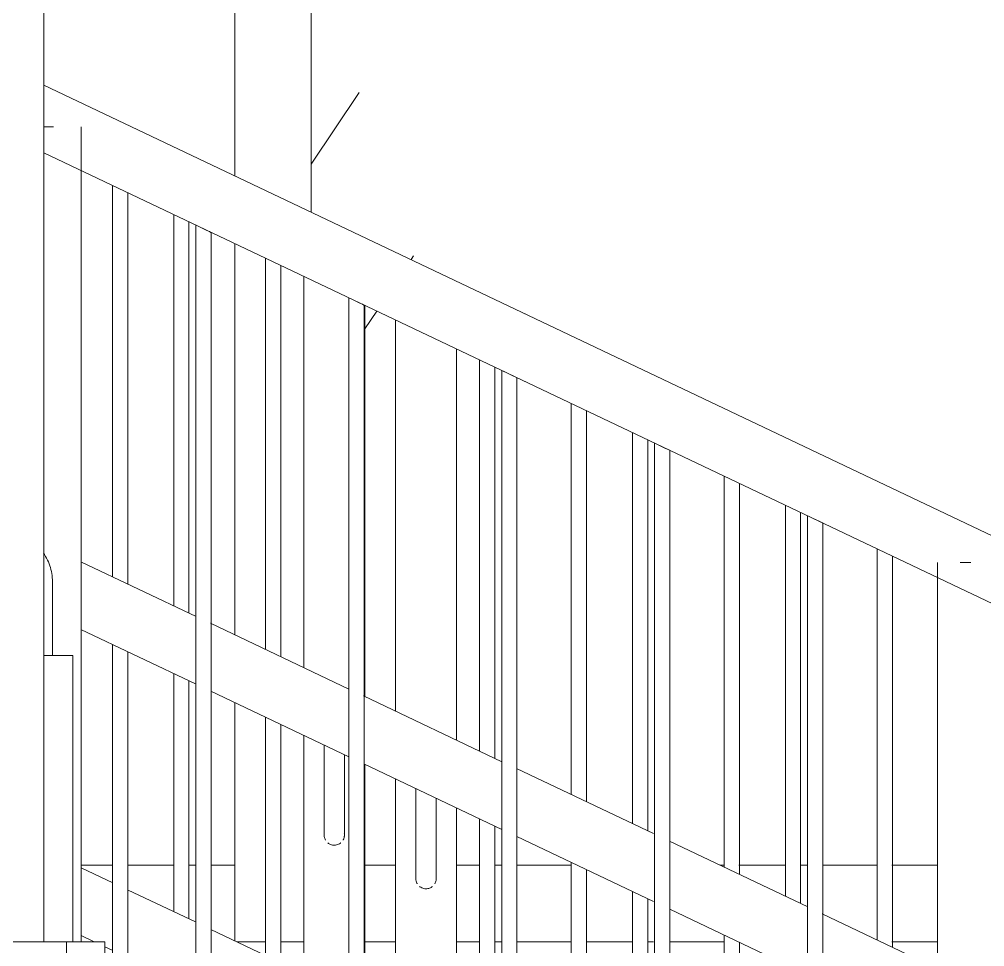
# Model space of a CAD drawing. Header units: millimetres. Extents: x -515342 to 330399, y -224905 to 507333.
# Drawn here: x 236379 to 237010, y 88278 to 88884 of the extents above; entities that cross this region are included whole.
import ezdxf

# ---------------------------------------------------------------- set-up
doc = ezdxf.new("R2010")
doc.units = ezdxf.units.MM
doc.layers.get('0').update_dxf_attribs({"lineweight": 0})
for name, color, linetype, lineweight in [('Витраж', 7, 'Continuous', 0), ('Ограждение', 7, 'Continuous', 0), ('Панели витража', 7, 'Continuous', 0), ('Перекрытие', 7, 'Continuous', 0)]:
    doc.layers.add(name, color=color, linetype=linetype, lineweight=lineweight)

# ---------------------------------------------------------------- blocks, each defined once
blk = doc.blocks.new('Ограждение - АР_Ограждение_Балясина_D40_900-V10-О_АР_П_Разрез 3-3')
at = {"layer": 'Ограждение'}
for p, q in [((7134.5, 228), (7134.5, 497.86)), ((7154.5, 497.86), (7149.32, 497.86)), ((7156.33, 497.86), (7154.5, 497.86))]:
    blk.add_line(p, q, dxfattribs=at)
blk = doc.blocks.new('Ограждение - АР_Ограждение_Балясина_10-V11-О_АР_П_Разрез 3-3')
at = {"layer": 'Ограждение'}
for p, q in [((7049.5, 228), (7049.5, 528.45)), ((7059.5, 523.71), (7059.5, 228))]:
    blk.add_line(p, q, dxfattribs=at)
at = {"layer": 'Ограждение', "flags": 128}
for points in [[(7049.63, 528.39), (7050.59, 527.94), (7052.33, 527.11), (7054.5, 526.08)], [(7054.5, 526.08), (7056.67, 525.05), (7058.41, 524.22), (7059.37, 523.76), (7059.5, 523.71)]]:
    blk.add_lwpolyline(points, dxfattribs=at)
blk = doc.blocks.new('Ограждение - АР_Ограждение_Балясина_10-V12-О_АР_П_Разрез 3-3')
at = {"layer": 'Ограждение'}
for p, q in [((6949.5, 228), (6949.5, 575.95)), ((6959.5, 571.21), (6959.5, 228))]:
    blk.add_line(p, q, dxfattribs=at)
at = {"layer": 'Ограждение', "flags": 128}
for points in [[(6949.63, 575.89), (6950.59, 575.44), (6952.33, 574.61), (6954.5, 573.58)], [(6954.5, 573.58), (6956.67, 572.55), (6958.41, 571.72), (6959.37, 571.26), (6959.5, 571.21)]]:
    blk.add_lwpolyline(points, dxfattribs=at)
blk = doc.blocks.new('Ограждение - АР_Ограждение_Балясина_10-V13-О_АР_П_Разрез 3-3')
at = {"layer": 'Ограждение'}
for p, q in [((6849.5, 228), (6849.5, 623.45)), ((6859.5, 618.71), (6859.5, 228))]:
    blk.add_line(p, q, dxfattribs=at)
at = {"layer": 'Ограждение', "flags": 128}
for points in [[(6849.63, 623.39), (6850.59, 622.94), (6852.33, 622.11), (6854.5, 621.08)], [(6854.5, 621.08), (6856.67, 620.05), (6858.41, 619.22), (6859.37, 618.76), (6859.5, 618.71)]]:
    blk.add_lwpolyline(points, dxfattribs=at)
blk = doc.blocks.new('Ограждение - АР_Ограждение_Балясина_10-V14-О_АР_П_Разрез 3-3')
at = {"layer": 'Ограждение'}
for p, q in [((6749.5, 228), (6749.5, 670.95)), ((6759.5, 666.21), (6759.5, 228)), ((6749.5, 151.32), (6749.5, 188)), ((6759.5, 188), (6759.5, 159.9)), ((6759.5, 143.21), (6759.5, 102.3)), ((6759.5, 85.61), (6759.5, 82.6))]:
    blk.add_line(p, q, dxfattribs=at)
at = {"layer": 'Ограждение', "flags": 128}
for points in [[(6749.63, 670.89), (6750.59, 670.44), (6752.33, 669.61), (6754.5, 668.58)], [(6754.5, 668.58), (6756.67, 667.55), (6758.41, 666.72), (6759.37, 666.26), (6759.5, 666.21)]]:
    blk.add_lwpolyline(points, dxfattribs=at)
blk = doc.blocks.new('Ограждение - АР_Ограждение_Балясина_10-V15-О_АР_П_Разрез 3-3')
at = {"layer": 'Ограждение'}
for p, q in [((6649.5, 228), (6649.5, 718.45)), ((6659.5, 713.71), (6659.5, 228))]:
    blk.add_line(p, q, dxfattribs=at)
at = {"layer": 'Ограждение', "flags": 128}
for points in [[(6649.63, 718.39), (6650.59, 717.94), (6652.33, 717.11), (6654.5, 716.08)], [(6654.5, 716.08), (6656.67, 715.05), (6658.41, 714.22), (6659.37, 713.76), (6659.5, 713.71)]]:
    blk.add_lwpolyline(points, dxfattribs=at)
blk = doc.blocks.new('Ограждение - АР_Ограждение_Балясина_D40_900-V16-О_АР_П_Разрез 3-3')
at = {"layer": 'Ограждение'}
for p, q in [((6554.5, 782.86), (6549.99, 782.86)), ((6556.33, 782.86), (6554.5, 782.86)), ((6574.5, 782.86), (6574.5, 250))]:
    blk.add_line(p, q, dxfattribs=at)
blk = doc.blocks.new('Ограждение - Ограждение-9706166-О_АР_П_Разрез 3-3')
for name in ['Ограждение - АР_Ограждение_Балясина_D40_900-V16-О_АР_П_Разрез 3-3', 'Ограждение - АР_Ограждение_Балясина_10-V15-О_АР_П_Разрез 3-3', 'Ограждение - АР_Ограждение_Балясина_10-V14-О_АР_П_Разрез 3-3', 'Ограждение - АР_Ограждение_Балясина_10-V13-О_АР_П_Разрез 3-3', 'Ограждение - АР_Ограждение_Балясина_10-V12-О_АР_П_Разрез 3-3', 'Ограждение - АР_Ограждение_Балясина_10-V11-О_АР_П_Разрез 3-3', 'Ограждение - АР_Ограждение_Балясина_D40_900-V10-О_АР_П_Разрез 3-3']:
    blk.add_blockref(name, (0, 0))
blk = doc.blocks.new('Тип верхнего поручня - Верхний поручень_Внутренний_-9706283-О_АР_П_Разрез 3-3')
at = {"layer": 'Ограждение'}
for p, q in [((7803.33, 214.67), (6550, 810)), ((6550, 765.72), (7682.04, 228))]:
    blk.add_line(p, q, dxfattribs=at)
blk = doc.blocks.new('Тип перил - Перила_Внутренний_-9706296-О_АР_П_Разрез 3-3')
at = {"layer": 'Ограждение'}
for p, q in [((6649.63, 462.68), (6574.34, 498.44)), ((6749.63, 415.18), (6659.15, 458.15)), ((6574.32, 454.17), (6649.63, 418.39)), ((6659.37, 413.76), (6749.63, 370.89)), ((6849.63, 367.68), (6759.15, 410.65)), ((6759.37, 366.26), (6849.63, 323.39)), ((6948.68, 320.63), (6859.15, 363.15)), ((6859.37, 318.76), (6948.68, 276.35)), ((7049.63, 272.68), (6959.15, 315.65)), ((6959.37, 271.26), (7049.63, 228.39)), ((7134.5, 232.36), (7059.15, 268.15))]:
    blk.add_line(p, q, dxfattribs=at)
blk = doc.blocks.new('Ограждение - АР_Ограждение_Балясина_10-V19-О_АР_П_Разрез 3-3')
at = {"layer": 'Ограждение'}
for p, q in [((7035, 535.34), (7035, 279.62)), ((7035.13, 535.28), (7035.13, 535.28)), ((7045, 274.87), (7045, 530.59))]:
    blk.add_line(p, q, dxfattribs=at)
blk = doc.blocks.new('Ограждение - АР_Ограждение_Балясина_10-V20-О_АР_П_Разрез 3-3')
at = {"layer": 'Ограждение'}
for p, q in [((6935, 582.84), (6935, 327.12)), ((6935.13, 582.78), (6935.13, 582.78)), ((6945, 322.37), (6945, 578.09)), ((6935, 282.84), (6935, 228)), ((6945, 228), (6945, 278.09))]:
    blk.add_line(p, q, dxfattribs=at)
blk = doc.blocks.new('Ограждение - АР_Ограждение_Балясина_10-V21-О_АР_П_Разрез 3-3')
at = {"layer": 'Ограждение'}
for p, q in [((6835, 630.34), (6835, 374.62)), ((6835.13, 630.28), (6835.13, 630.28)), ((6845, 369.87), (6845, 625.59)), ((6835, 330.34), (6835, 228)), ((6845, 228), (6845, 325.59))]:
    blk.add_line(p, q, dxfattribs=at)
blk = doc.blocks.new('Ограждение - АР_Ограждение_Балясина_D40 доп поручень 700_900-V22-О_АР_П_Разрез 3-3')
at = {"layer": 'Ограждение'}
for p, q in [((6720, 684.97), (6720, 429.25)), ((6760, 410.25), (6760, 665.97)), ((6720, 384.97), (6720, 229.25)), ((6733.33, 378.63), (6733.33, 349.75)), ((6746.67, 349.75), (6746.67, 372.3)), ((6760, 228), (6760, 365.97)), ((6720, 184.97), (6720, 133)), ((6733.33, 185.12), (6733.33, 149.75)), ((6746.67, 149.75), (6746.67, 178.79)), ((6760, 160.17), (6760, 165.97)), ((6760, 102.57), (6760, 143.67)), ((6760, 82.6), (6760, 86.07))]:
    blk.add_line(p, q, dxfattribs=at)
at = {"layer": 'Ограждение', "flags": 128}
for points in [[(6733.33, 349.75), (6733.33, 348.55), (6733.33, 347.35), (6733.33, 346.16), (6733.33, 344.97), (6733.33, 343.79), (6733.33, 342.62), (6733.33, 341.46), (6733.33, 340.31), (6733.33, 339.18), (6733.33, 338.07), (6733.33, 336.97), (6733.33, 335.9), (6733.33, 334.84), (6733.33, 333.81), (6733.33, 332.81), (6733.33, 331.83), (6733.33, 330.89), (6733.33, 329.97), (6733.33, 329.08), (6733.33, 328.23), (6733.33, 327.41), (6733.33, 326.63), (6733.33, 325.88), (6733.33, 325.17), (6733.33, 324.51), (6733.33, 323.88), (6733.33, 323.29), (6733.33, 322.75), (6733.33, 322.25), (6733.33, 321.79), (6733.33, 321.38), (6733.33, 321.01), (6733.33, 320.69), (6733.33, 320.41), (6733.33, 320.19), (6733.33, 320.01), (6733.33, 319.87), (6733.33, 319.79), (6733.33, 319.75)], [(6746.67, 319.75), (6746.67, 319.77), (6746.67, 319.85), (6746.67, 319.97), (6746.67, 320.13), (6746.67, 320.35), (6746.67, 320.61), (6746.67, 320.92), (6746.67, 321.27), (6746.67, 321.67), (6746.67, 322.12), (6746.67, 322.61), (6746.67, 323.14), (6746.67, 323.72), (6746.67, 324.33), (6746.67, 324.99), (6746.67, 325.69), (6746.67, 326.42), (6746.67, 327.2), (6746.67, 328), (6746.67, 328.85), (6746.67, 329.73), (6746.67, 330.64), (6746.67, 331.58), (6746.67, 332.54), (6746.67, 333.54), (6746.67, 334.56), (6746.67, 335.61), (6746.67, 336.68), (6746.67, 337.77), (6746.67, 338.88), (6746.67, 340.01), (6746.67, 341.15), (6746.67, 342.3), (6746.67, 343.47), (6746.67, 344.65), (6746.67, 345.84), (6746.67, 347.03), (6746.67, 348.23), (6746.67, 349.43), (6746.67, 349.75)], [(6733.33, 149.75), (6733.33, 148.55), (6733.33, 147.35), (6733.33, 146.16), (6733.33, 144.97), (6733.33, 143.79), (6733.33, 142.62), (6733.33, 141.46), (6733.33, 140.31), (6733.33, 139.18), (6733.33, 138.07), (6733.33, 136.97), (6733.33, 135.9), (6733.33, 134.84), (6733.33, 133.81), (6733.33, 132.81), (6733.33, 131.83), (6733.33, 130.89), (6733.33, 129.97), (6733.33, 129.08), (6733.33, 128.23), (6733.33, 127.41), (6733.33, 126.63), (6733.33, 125.88), (6733.33, 125.17), (6733.33, 124.51), (6733.33, 123.88), (6733.33, 123.29), (6733.33, 122.75), (6733.33, 122.25), (6733.33, 121.79), (6733.33, 121.38), (6733.33, 121.01), (6733.33, 120.69), (6733.33, 120.41), (6733.33, 120.19), (6733.33, 120.01), (6733.33, 119.87), (6733.33, 119.79), (6733.33, 119.75)], [(6746.67, 147.04), (6746.67, 148.23), (6746.67, 149.43), (6746.67, 149.75)]]:
    blk.add_lwpolyline(points, dxfattribs=at)
at = {"layer": 'Ограждение'}
for points, knots in [([(6734.23, 316.41), (6734.04, 316.74), (6733.71, 317.45), (6733.44, 318.44), (6733.34, 319.3), (6733.33, 320.05), (6733.38, 320.54), (6733.41, 320.77)], [0.3333333, 0.3333333, 0.3333333, 0.3333333, 0.3888889, 0.4444444, 0.4791667, 0.5138889, 0.5486111, 0.5486111, 0.5486111, 0.5486111]), ([(6746.56, 320.92), (6746.61, 320.68), (6746.66, 320.2), (6746.67, 319.45), (6746.6, 318.72), (6746.4, 317.79), (6746.09, 317), (6745.81, 316.49), (6745.77, 316.4)], [0.4444444, 0.4444444, 0.4444444, 0.4444444, 0.4791667, 0.5138889, 0.5486111, 0.5833333, 0.6527778, 0.6666667, 0.6666667, 0.6666667, 0.6666667]), ([(6744.29, 314.65), (6744.22, 314.59), (6743.77, 314.22), (6742.42, 313.4), (6741.01, 313.1), (6740, 313.08)], [0.7777778, 0.7777778, 0.7777778, 0.7777778, 0.7916667, 0.8611111, 1, 1, 1, 1])]:
    blk.add_open_spline(points, degree=3, knots=knots, dxfattribs=at)
blk.add_open_spline([(6740, 313.08), (6739.19, 313.09), (6737.67, 313.36), (6736.3, 314.15), (6735.71, 314.65)], degree=3, dxfattribs=at)
blk = doc.blocks.new('Ограждение - АР_Ограждение_Балясина_10-V23-О_АР_П_Разрез 3-3')
at = {"layer": 'Ограждение'}
for p, q in [((6635, 725.34), (6635, 469.62)), ((6635.13, 725.28), (6635.13, 725.28)), ((6645, 464.87), (6645, 720.59)), ((6635, 425.34), (6635, 269.62)), ((6645, 264.87), (6645, 420.59)), ((6645, 133), (6645, 188)), ((6635, 183.03), (6635, 181.33))]:
    blk.add_line(p, q, dxfattribs=at)
blk = doc.blocks.new('Ограждение - Ограждение-9707695-О_АР_П_Разрез 3-3')
for name in ['Ограждение - АР_Ограждение_Балясина_10-V23-О_АР_П_Разрез 3-3', 'Ограждение - АР_Ограждение_Балясина_D40 доп поручень 700_900-V22-О_АР_П_Разрез 3-3', 'Ограждение - АР_Ограждение_Балясина_10-V21-О_АР_П_Разрез 3-3', 'Ограждение - АР_Ограждение_Балясина_10-V20-О_АР_П_Разрез 3-3', 'Ограждение - АР_Ограждение_Балясина_10-V19-О_АР_П_Разрез 3-3']:
    blk.add_blockref(name, (0, 0))
blk = doc.blocks.new('Тип перил - Перила_Внутренний_-9707720-О_АР_П_Разрез 3-3')
at = {"layer": 'Ограждение'}
for p, q in [((6595.13, 288.57), (6574.5, 298.36)), ((6649.63, 262.68), (6604.87, 283.93)), ((6574.5, 254.08), (6583.09, 250)), ((6695.13, 241.07), (6659.37, 258.05)), ((6590, 246.72), (6595.13, 244.28)), ((6604.87, 239.65), (6629.4, 228)), ((6722.63, 228), (6704.87, 236.43)), ((6715.67, 187.03), (6749.63, 170.89)), ((6759.37, 166.26), (6766.68, 162.79)), ((6895.13, 146.07), (6859.37, 163.05)), ((6949.63, 120.18), (6904.87, 141.43)), ((6859.37, 118.76), (6895.13, 101.78)), ((6995.13, 98.57), (6959.37, 115.55)), ((6904.87, 97.15), (6949.63, 75.89)), ((7049.63, 72.68), (7004.87, 93.93)), ((6959.37, 71.26), (6995.13, 54.28)), ((7095.13, 51.07), (7059.37, 68.05)), ((7004.87, 49.65), (7049.63, 28.39)), ((7134.5, 32.36), (7104.87, 46.43)), ((7249.63, -22.32), (7227.89, -12)), ((7174.5, -30.92), (7195.13, -40.72)), ((7295.13, -43.93), (7259.37, -26.95)), ((7204.87, -45.35), (7249.63, -66.61)), ((7329, -60.03), (7304.87, -48.57)), ((7259.37, -71.24), (7295.13, -88.22)), ((7380, -84.25), (7368.82, -78.94)), ((7304.87, -92.85), (7329, -104.31)), ((7449.63, -117.32), (7420, -103.25)), ((7368.78, -123.21), (7380, -128.53)), ((7479.82, -131.66), (7459.37, -121.95)), ((7549.63, -136.5), (7501.27, -136.5)), ((7649.63, -136.5), (7559.37, -136.5)), ((7734.5, -136.5), (7659.37, -136.5)), ((7790, -137.18), (7790, -139.18)), ((7790, -139.18), (7790, -142.36)), ((7790, -144.72), (7790, -149.6)), ((7420, -147.53), (7449.63, -161.61)), ((7790, -150.91), (7790, -156.5)), ((7790, -156.5), (7790, -163.4)), ((7459.37, -166.24), (7462.66, -167.8)), ((7790, -164.41), (7790, -166.23)), ((7501.27, -176.5), (7549.63, -176.5)), ((7559.37, -176.5), (7649.63, -176.5)), ((7659.37, -176.5), (7734.5, -176.5))]:
    blk.add_line(p, q, dxfattribs=at)
at = {"layer": 'Ограждение', "flags": 128}
for points in [[(7501.27, -136.5), (7499.27, -136.46), (7497.28, -136.34), (7495.29, -136.14), (7493.31, -135.86), (7491.34, -135.5), (7489.39, -135.07), (7487.45, -134.55), (7485.54, -133.96), (7483.66, -133.29), (7481.8, -132.55), (7479.97, -131.74), (7479.82, -131.66)], [(7462.66, -167.8), (7465.94, -169.27), (7469.28, -170.62), (7472.67, -171.83), (7476.1, -172.91), (7479.58, -173.85), (7483.09, -174.64), (7486.63, -175.3), (7490.19, -175.82), (7493.77, -176.19), (7497.36, -176.42), (7500.96, -176.5), (7501.27, -176.5)]]:
    blk.add_lwpolyline(points, dxfattribs=at)
blk = doc.blocks.new('Ограждение - АР_Ограждение_Балясина_10-10240723-О_АР_П_Разрез 3-3')
at = {"layer": 'Ограждение'}
for p, q in [((6595, 488.63), (6595, 744.34)), ((6595.13, 744.28), (6595.13, 744.28)), ((6605, 739.59), (6605, 483.88)), ((6595, 228), (6595, 444.34)), ((6605, 439.59), (6605, 228))]:
    blk.add_line(p, q, dxfattribs=at)
blk = doc.blocks.new('Ограждение - АР_Ограждение_Балясина_10-V25-О_АР_П_Разрез 3-3')
at = {"layer": 'Ограждение'}
for p, q in [((6695, 441.13), (6695, 696.84)), ((6695.13, 696.78), (6695.13, 696.78)), ((6705, 692.09), (6705, 436.38)), ((6695, 228), (6695, 396.84)), ((6705, 392.09), (6705, 228)), ((6695, 133), (6695, 188))]:
    blk.add_line(p, q, dxfattribs=at)
blk = doc.blocks.new('Ограждение - АР_Ограждение_Балясина_D40_900-10240718-О_АР_П_Разрез 3-3')
at = {"layer": 'Ограждение'}
for p, q in [((6780, 400.75), (6780, 656.47)), ((6820, 637.47), (6820, 381.79)), ((6780, 228), (6780, 356.47)), ((6793.33, 321.25), (6793.33, 350.13)), ((6806.67, 343.8), (6806.67, 321.25)), ((6820, 337.47), (6820, 228))]:
    blk.add_line(p, q, dxfattribs=at)
at = {"layer": 'Ограждение', "flags": 128}
for points in [[(6793.33, 291.25), (6793.33, 291.27), (6793.33, 291.35), (6793.33, 291.47), (6793.33, 291.63), (6793.33, 291.85), (6793.33, 292.11), (6793.33, 292.42), (6793.33, 292.77), (6793.33, 293.17), (6793.33, 293.62), (6793.33, 294.11), (6793.33, 294.64), (6793.33, 295.22), (6793.33, 295.83), (6793.33, 296.49), (6793.33, 297.19), (6793.33, 297.92), (6793.33, 298.7), (6793.33, 299.5), (6793.33, 300.35), (6793.33, 301.23), (6793.33, 302.14), (6793.33, 303.08), (6793.33, 304.04), (6793.33, 305.04), (6793.33, 306.06), (6793.33, 307.11), (6793.33, 308.18), (6793.33, 309.27), (6793.33, 310.38), (6793.33, 311.51), (6793.33, 312.65), (6793.33, 313.8), (6793.33, 314.97), (6793.33, 316.15), (6793.33, 317.34), (6793.33, 318.53), (6793.33, 319.73), (6793.33, 320.93), (6793.33, 321.25)], [(6806.67, 321.25), (6806.67, 320.05), (6806.67, 318.85), (6806.67, 317.66), (6806.67, 316.47), (6806.67, 315.29), (6806.67, 314.12), (6806.67, 312.96), (6806.67, 311.81), (6806.67, 310.68), (6806.67, 309.57), (6806.67, 308.47), (6806.67, 307.4), (6806.67, 306.34), (6806.67, 305.31), (6806.67, 304.31), (6806.67, 303.33), (6806.67, 302.39), (6806.67, 301.47), (6806.67, 300.58), (6806.67, 299.73), (6806.67, 298.91), (6806.67, 298.13), (6806.67, 297.38), (6806.67, 296.67), (6806.67, 296.01), (6806.67, 295.38), (6806.67, 294.79), (6806.67, 294.25), (6806.67, 293.75), (6806.67, 293.29), (6806.67, 292.88), (6806.67, 292.51), (6806.67, 292.19), (6806.67, 291.91), (6806.67, 291.69), (6806.67, 291.51), (6806.67, 291.37), (6806.67, 291.29), (6806.67, 291.25)]]:
    blk.add_lwpolyline(points, dxfattribs=at)
at = {"layer": 'Ограждение'}
for points, knots in [([(6793.44, 292.42), (6793.39, 292.18), (6793.34, 291.7), (6793.33, 290.95), (6793.4, 290.22), (6793.6, 289.29), (6793.91, 288.5), (6794.19, 287.99), (6794.23, 287.9)], [0.4444444, 0.4444444, 0.4444444, 0.4444444, 0.4791667, 0.5138889, 0.5486111, 0.5833333, 0.6527778, 0.6666667, 0.6666667, 0.6666667, 0.6666667]), ([(6805.77, 287.91), (6805.96, 288.24), (6806.29, 288.95), (6806.56, 289.94), (6806.66, 290.8), (6806.67, 291.55), (6806.62, 292.04), (6806.59, 292.27)], [0.3333333, 0.3333333, 0.3333333, 0.3333333, 0.3888889, 0.4444444, 0.4791667, 0.5138889, 0.5486111, 0.5486111, 0.5486111, 0.5486111]), ([(6795.71, 286.15), (6795.78, 286.09), (6796.23, 285.72), (6797.58, 284.9), (6798.99, 284.6), (6800, 284.58)], [0.7777778, 0.7777778, 0.7777778, 0.7777778, 0.7916667, 0.8611111, 1, 1, 1, 1])]:
    blk.add_open_spline(points, degree=3, knots=knots, dxfattribs=at)
blk.add_open_spline([(6800, 284.58), (6800.81, 284.59), (6802.33, 284.86), (6803.7, 285.65), (6804.29, 286.15)], degree=3, dxfattribs=at)
blk = doc.blocks.new('Ограждение - АР_Ограждение_Балясина_10-V26-О_АР_П_Разрез 3-3')
at = {"layer": 'Ограждение'}
for p, q in [((6895, 346.13), (6895, 601.84)), ((6895.13, 601.78), (6895.13, 601.78)), ((6905, 597.09), (6905, 341.37)), ((6895, 228), (6895, 301.84)), ((6905, 297.09), (6905, 228))]:
    blk.add_line(p, q, dxfattribs=at)
blk = doc.blocks.new('Ограждение - АР_Ограждение_Балясина_10-V27-О_АР_П_Разрез 3-3')
at = {"layer": 'Ограждение'}
for p, q in [((6995, 298.63), (6995, 554.34)), ((6995.13, 554.28), (6995.13, 554.28)), ((7005, 549.59), (7005, 293.88)), ((6995, 228), (6995, 254.34)), ((7005, 249.59), (7005, 228))]:
    blk.add_line(p, q, dxfattribs=at)
blk = doc.blocks.new('Ограждение - АР_Ограждение_Балясина_10-V28-О_АР_П_Разрез 3-3')
at = {"layer": 'Ограждение'}
for p, q in [((7095, 251.13), (7095, 506.84)), ((7095.13, 506.78), (7095.13, 506.78)), ((7105, 502.09), (7105, 246.38))]:
    blk.add_line(p, q, dxfattribs=at)
blk = doc.blocks.new('Ограждение - АР_Ограждение_Балясина_10-V34-О_АР_П_Разрез 3-3')
at = {"layer": 'Ограждение'}
for p, q in [((7095, 251.13), (7095, 506.84)), ((7095.13, 506.78), (7095.13, 506.78)), ((7105, 502.09), (7105, 246.38))]:
    blk.add_line(p, q, dxfattribs=at)
blk = doc.blocks.new('Ограждение - АР_Ограждение_Балясина_10-V35-О_АР_П_Разрез 3-3')
at = {"layer": 'Ограждение'}
for p, q in [((6995, 298.63), (6995, 554.34)), ((6995.13, 554.28), (6995.13, 554.28)), ((7005, 549.59), (7005, 293.88)), ((6995, 228), (6995, 254.34)), ((7005, 249.59), (7005, 228))]:
    blk.add_line(p, q, dxfattribs=at)
blk = doc.blocks.new('Ограждение - АР_Ограждение_Балясина_10-V36-О_АР_П_Разрез 3-3')
at = {"layer": 'Ограждение'}
for p, q in [((6895, 346.13), (6895, 601.84)), ((6895.13, 601.78), (6895.13, 601.78)), ((6905, 597.09), (6905, 341.38)), ((6895, 228), (6895, 301.84)), ((6905, 297.09), (6905, 228))]:
    blk.add_line(p, q, dxfattribs=at)
blk = doc.blocks.new('Ограждение - АР_Ограждение_Балясина_10-V37-О_АР_П_Разрез 3-3')
at = {"layer": 'Ограждение'}
for p, q in [((6695, 441.13), (6695, 696.84)), ((6695.13, 696.78), (6695.13, 696.78)), ((6705, 692.09), (6705, 436.38)), ((6695, 228), (6695, 396.84)), ((6705, 392.09), (6705, 228)), ((6695, 133), (6695, 188))]:
    blk.add_line(p, q, dxfattribs=at)
blk = doc.blocks.new('Ограждение - АР_Ограждение_Балясина_10-V38-О_АР_П_Разрез 3-3')
at = {"layer": 'Ограждение'}
for p, q in [((6595, 488.62), (6595, 744.34)), ((6595.13, 744.28), (6595.13, 744.28)), ((6605, 739.59), (6605, 483.87)), ((6595, 228), (6595, 444.34)), ((6605, 439.59), (6605, 228))]:
    blk.add_line(p, q, dxfattribs=at)
blk = doc.blocks.new('Ограждение - Ограждение-9707916-О_АР_П_Разрез 3-3')
for name in ['Ограждение - АР_Ограждение_Балясина_10-10240723-О_АР_П_Разрез 3-3', 'Ограждение - АР_Ограждение_Балясина_10-V38-О_АР_П_Разрез 3-3', 'Ограждение - АР_Ограждение_Балясина_10-V25-О_АР_П_Разрез 3-3', 'Ограждение - АР_Ограждение_Балясина_10-V37-О_АР_П_Разрез 3-3', 'Ограждение - АР_Ограждение_Балясина_D40_900-10240718-О_АР_П_Разрез 3-3', 'Ограждение - АР_Ограждение_Балясина_10-V26-О_АР_П_Разрез 3-3', 'Ограждение - АР_Ограждение_Балясина_10-V36-О_АР_П_Разрез 3-3', 'Ограждение - АР_Ограждение_Балясина_10-V27-О_АР_П_Разрез 3-3', 'Ограждение - АР_Ограждение_Балясина_10-V35-О_АР_П_Разрез 3-3', 'Ограждение - АР_Ограждение_Балясина_10-V28-О_АР_П_Разрез 3-3', 'Ограждение - АР_Ограждение_Балясина_10-V34-О_АР_П_Разрез 3-3']:
    blk.add_blockref(name, (0, 0))
blk = doc.blocks.new('Прямоугольный импост - АР_Импост_50х100 _импост витража_-9956763-О_АР_П_Разрез 3-3')
at = {"layer": 'Витраж'}
blk.add_line((6675, 275), (6675, 250.625), dxfattribs=at)
blk = doc.blocks.new('Системная панель - АР_ПанельВитража__Cтекло_СМ4-V56-О_АР_П_Разрез 3-3')
at = {"layer": 'Панели витража'}
h = blk.add_hatch(dxfattribs=at)
h.set_pattern_fill('FP_2', color=256, style=0, pattern_type=2)
h.set_pattern_definition([(236.31, (-5209.4, 8823.7), (-1777.996, -3556.002), [641.07, -5769.6]), (236.31, (-5173.8, 8717), (-1777.996, -3556.002), [384.64, -6026.03]), (236.31, (-5387.2, 8717), (-1777.996, -3556.002), [384.64, -6026.03])])
h.paths.add_polyline_path([(7259.37, 300), (7295.13, 300), (7295.13, 411.78), (7259.37, 427.53), (7259.37, 335.46)])
h.paths.add_polyline_path([(6995.13, 300), (6995.13, 554.28), (6959.37, 571.26), (6959.37, 315.55), (6992.11, 300)])
h.paths.add_polyline_path([(7470, 300), (7470, 328.72), (7459.37, 333.76), (7459.37, 300)])
h.paths.add_polyline_path([(6760, 300), (6780, 300), (6780, 356.47), (6760, 365.97), (6760, 335.46)])
h.paths.add_polyline_path([(7004.87, 300), (7035.13, 300), (7035.13, 535.28), (7004.87, 549.65), (7004.87, 335.46)])
h.paths.add_polyline_path([(7049.63, 300), (7049.63, 528.39), (7044.87, 530.65), (7044.87, 300)])
h.paths.add_polyline_path([(7059.37, 300), (7095.13, 300), (7095.13, 506.78), (7059.37, 523.76), (7059.37, 335.46)])
h.paths.add_polyline_path([(7104.87, 300), (7134.5, 300), (7134.5, 488.08), (7104.87, 502.15), (7104.87, 335.46)])
h.paths.add_polyline_path([(7444.87, 300), (7449.63, 300.97), (7449.63, 338.39), (7444.87, 339.46), (7444.87, 300.22)])
h.paths.add_polyline_path([(7516.98, 300), (7514.07, 303.18), (7511.97, 306.7), (7510, 309.72), (7510, 300), (7516.52, 300)])
h.paths.add_polyline_path([(7195.13, 300), (7195.13, 459.28), (7174.5, 469.08), (7174.5, 300)])
h.paths.add_polyline_path([(7204.87, 300), (7235.13, 300), (7235.13, 440.28), (7204.87, 454.65), (7204.87, 335.46)])
h.paths.add_polyline_path([(6895.13, 300), (6895.13, 301.78), (6859.37, 318.76), (6859.37, 300)])
h.paths.add_polyline_path([(7244.87, 300), (7249.63, 300), (7249.63, 433.39), (7244.87, 435.65), (7244.87, 335.46)])
h.paths.add_polyline_path([(6849.63, 300), (6849.63, 323.39), (6844.87, 325.65), (6844.87, 300)])
h.paths.add_polyline_path([(6820, 300), (6835.13, 300), (6835.13, 330.28), (6820, 337.47), (6820, 335.46)])
h.paths.add_polyline_path([(7623.68, 300), (7825, 300), (7825, 2725), (6725, 2725), (6725, 726.87), (7291.07, 458.82), (7305.11, 453.85), (7327.14, 451.56), (7522.12, 450.88), (7526.12, 451.05), (7534.02, 451.04), (7537.6, 449.88), (7541.15, 447.33), (7541.96, 446.24), (7544.86, 444.77), (7547.49, 440.83), (7550, 425.48), (7550.15, 377.78), (7551.56, 376.03), (7556.83, 368.85), (7556.88, 366.23), (7557.54, 357.07), (7556.83, 358.62), (7555.97, 358.38), (7555.48, 357.36), (7554.54, 357.22), (7554.54, 354.32), (7552.93, 354.21), (7552.93, 352.11), (7553.23, 351.56), (7551.68, 349.92), (7553.72, 349.61), (7550, 346.94), (7550, 335), (7581.21, 320.18)])
h.paths.add_polyline_path([(7304.87, 300), (7320, 300), (7320, 399.97), (7304.87, 407.15), (7304.87, 335.46)])
h.paths.add_polyline_path([(7360, 300), (7380, 300), (7380, 371.47), (7360, 380.97), (7360, 335.46)])
h.paths.add_polyline_path([(7420, 300), (7435.13, 300.97), (7435.13, 345.28), (7420, 352.47), (7420, 335.46)])
h.paths.add_polyline_path([(6740, 313.08), (6744.29, 315.01), (6735.71, 314.65), (6737.71, 313.49)])
h.paths.add_polyline_path([(6949.63, 320.18), (6948.68, 576.35), (6944.87, 578.15), (6944.87, 322.43), (6948.68, 320.63)])
h.paths.add_polyline_path([(6935.13, 327.07), (6935.13, 582.78), (6904.87, 597.15), (6904.87, 341.43), (6922.07, 333.27)])
h.paths.add_polyline_path([(6733.38, 338.48), (6733.38, 341.93), (6733.37, 341.93)])
h.paths.add_polyline_path([(6895.13, 346.07), (6895.13, 601.78), (6859.37, 618.76), (6859.37, 363.05)])
h.paths.add_polyline_path([(7510, 363.76), (7509.43, 411.58), (7420, 411.56), (7420, 396.75), (7476.47, 370.75), (7490.51, 365.78), (7508.94, 363.87)])
h.paths.add_polyline_path([(6849.63, 367.68), (6849.63, 623.39), (6844.87, 625.65), (6844.87, 369.93)])
h.paths.add_polyline_path([(6835.13, 374.57), (6835.13, 630.28), (6820, 637.47), (6820, 381.75)])
h.paths.add_polyline_path([(6780, 400.75), (6780, 656.47), (6760, 665.97), (6760, 410.25), (6762.43, 409.1)])
h.paths.add_polyline_path([(7510, 411.98), (7509.35, 412.05), (7509.35, 412.02)])
h.paths.add_polyline_path([(7516.35, 447.65), (7520, 449.6), (7519.11, 449.6), (7516.72, 447.91)])
blk = doc.blocks.new('Прямоугольный импост - АР_Импост_50х100 _импост витража_-V57-О_АР_П_Разрез 3-3')
at = {"layer": 'Витраж'}
for p, q in [((6595.13, 300), (6574.5, 300)), ((6635.13, 300), (6604.87, 300)), ((6649.63, 300), (6644.87, 300)), ((6675, 300), (6659.37, 300)), ((6675, 300), (6675, 250.62))]:
    blk.add_line(p, q, dxfattribs=at)
blk = doc.blocks.new('Прямоугольный импост - АР_Импост_50х100 _импост витража_-V58-О_АР_П_Разрез 3-3')
at = {"layer": 'Витраж'}
for p, q in [((6780, 300), (6760, 300)), ((6835.13, 300), (6819.8, 300)), ((6849.63, 300), (6844.87, 300)), ((6895.13, 300), (6859.37, 300)), ((6995.13, 300), (6992.11, 300)), ((7035.13, 300), (7004.66, 300)), ((7049.63, 300), (7044.68, 300)), ((7095.13, 300), (7059.18, 300)), ((7134.5, 300), (7104.7, 300)), ((7195.13, 300), (7174.39, 300)), ((7235.13, 300), (7204.74, 300)), ((7249.63, 300), (7244.76, 300)), ((7295.13, 300), (7259.26, 300)), ((7320.06, 300), (7304.78, 300)), ((7380, 300), (7360, 300)), ((7435.13, 300), (7419.96, 300)), ((7449.63, 300), (7444.84, 300)), ((7470.02, 300), (7459.35, 300)), ((7516.98, 300), (7510, 300)), ((7825, 300), (7623.68, 300)), ((7825, 300), (7825, 250))]:
    blk.add_line(p, q, dxfattribs=at)
blk = doc.blocks.new('Прямоугольный импост - АР_Импост_50х100 _импост витража_-10099509-О_АР_П_Разрез 3-3')
at = {"layer": 'Витраж'}
for p, q in [((6675, 2750), (6675, 750.62)), ((6725, 726.87), (6725, 2750)), ((6675, 706.04), (6675, 450.62)), ((6675, 406.34), (6675, 275))]:
    blk.add_line(p, q, dxfattribs=at)
blk = doc.blocks.new('Прямоугольный импост - АР_Импост_50х100 _импост витража_-10099957-О_АР_П_Разрез 3-3')
at = {"layer": 'Витраж'}
blk.add_line((6550, 275), (6550, 2750), dxfattribs=at)
blk = doc.blocks.new('Прямоугольный импост - АР_Импост_50х100 _импост витража_-9966351-О_АР_П_Разрез 3-3')
at = {"layer": 'Витраж'}
for p, q in [((6500, 275), (6500, 250)), ((6550, 250), (6550, 275))]:
    blk.add_line(p, q, dxfattribs=at)
blk = doc.blocks.new('Ограждение - АР_Ограждение_Балясина_D40 доп поручень 700-V77-О_АР_П_Разрез 3-3')
at = {"layer": 'Ограждение'}
for p, q in [((6555.67, 437), (6555.67, 485.33)), ((6550.01, 437), (6569, 437)), ((6569, 250), (6569, 437)), ((6569, 200), (6569, 215))]:
    blk.add_line(p, q, dxfattribs=at)
at = {"layer": 'Ограждение', "flags": 128}
blk.add_lwpolyline([(6555.67, 485.33), (6555.64, 486.67), (6555.56, 488), (6555.43, 489.32), (6555.24, 490.64), (6555, 491.96), (6554.71, 493.26), (6554.37, 494.55), (6553.97, 495.82), (6553.53, 497.08), (6553.04, 498.31), (6552.49, 499.53), (6551.9, 500.73), (6551.26, 501.9), (6550.58, 503.04), (6549.84, 504.15)], dxfattribs=at)
blk = doc.blocks.new('Ограждение - АР_Ограждение_Балясина_D40 доп поручень 700-V78-О_АР_П_Разрез 3-3')
at = {"layer": 'Ограждение', "flags": 128}
for points in [[(6553.04, 498.31), (6552.49, 499.53), (6551.9, 500.73), (6551.26, 501.9)], [(6555.67, 485.33), (6555.64, 486.67), (6555.56, 488), (6555.43, 489.32), (6555.24, 490.64), (6555, 491.96), (6554.71, 493.26), (6554.37, 494.55), (6553.97, 495.82), (6553.53, 497.08)]]:
    blk.add_lwpolyline(points, dxfattribs=at)
blk = doc.blocks.new('Ограждение - Ограждение-9972907-О_АР_П_Разрез 3-3')
for name in ['Ограждение - АР_Ограждение_Балясина_D40 доп поручень 700-V77-О_АР_П_Разрез 3-3', 'Ограждение - АР_Ограждение_Балясина_D40 доп поручень 700-V78-О_АР_П_Разрез 3-3', 'Ограждение - АР_Ограждение_Балясина_D40 доп поручень 700-V78-О_АР_П_Разрез 3-3']:
    blk.add_blockref(name, (0, 0))
blk = doc.blocks.new('Ограждение - Ограждение-9986520-О_АР_П_Разрез 3-3')
at = {"layer": 'Ограждение'}
for q in [(3159, 250), (6565, 201.81)]:
    blk.add_line((6565, 250), q, dxfattribs=at)
blk = doc.blocks.new('Ограждение - АР_Ограждение_Балясина_10-V90-О_АР_П_Разрез 3-3')
at = {"layer": 'Ограждение'}
for p, q in [((6895, 346.13), (6895, 601.84)), ((6895.13, 601.78), (6895.13, 601.78)), ((6905, 597.09), (6905, 341.37)), ((6895, 228), (6895, 301.84)), ((6905, 297.09), (6905, 228))]:
    blk.add_line(p, q, dxfattribs=at)
blk = doc.blocks.new('Ограждение - АР_Ограждение_Балясина_10-V91-О_АР_П_Разрез 3-3')
at = {"layer": 'Ограждение'}
for p, q in [((6995, 298.62), (6995, 554.34)), ((6995.13, 554.28), (6995.13, 554.28)), ((7005, 549.59), (7005, 293.87)), ((6995, 228), (6995, 254.34)), ((7005, 249.59), (7005, 228))]:
    blk.add_line(p, q, dxfattribs=at)
blk = doc.blocks.new('Ограждение - АР_Ограждение_Балясина_10-V92-О_АР_П_Разрез 3-3')
at = {"layer": 'Ограждение'}
for p, q in [((7095, 251.13), (7095, 506.84)), ((7095.13, 506.78), (7095.13, 506.78)), ((7105, 502.09), (7105, 246.37))]:
    blk.add_line(p, q, dxfattribs=at)
blk = doc.blocks.new('Ограждение - АР_Ограждение_Балясина_10-V96-О_АР_П_Разрез 3-3')
at = {"layer": 'Ограждение'}
for p, q in [((7095, 251.13), (7095, 506.84)), ((7095.13, 506.78), (7095.13, 506.78)), ((7105, 502.09), (7105, 246.37))]:
    blk.add_line(p, q, dxfattribs=at)
blk = doc.blocks.new('Ограждение - АР_Ограждение_Балясина_10-V97-О_АР_П_Разрез 3-3')
at = {"layer": 'Ограждение'}
for p, q in [((6995, 298.62), (6995, 554.34)), ((6995.13, 554.28), (6995.13, 554.28)), ((7005, 549.59), (7005, 293.87)), ((6995, 228), (6995, 254.34)), ((7005, 249.59), (7005, 228))]:
    blk.add_line(p, q, dxfattribs=at)
blk = doc.blocks.new('Ограждение - АР_Ограждение_Балясина_10-V98-О_АР_П_Разрез 3-3')
at = {"layer": 'Ограждение'}
for p, q in [((6895, 346.13), (6895, 601.84)), ((6895.13, 601.78), (6895.13, 601.78)), ((6905, 597.09), (6905, 341.37)), ((6895, 228), (6895, 301.84)), ((6905, 297.09), (6905, 228))]:
    blk.add_line(p, q, dxfattribs=at)
blk = doc.blocks.new('Ограждение - Ограждение-10129586-О_АР_П_Разрез 3-3')
for name in ['Ограждение - АР_Ограждение_Балясина_10-10240723-О_АР_П_Разрез 3-3', 'Ограждение - АР_Ограждение_Балясина_10-V38-О_АР_П_Разрез 3-3', 'Ограждение - АР_Ограждение_Балясина_10-V25-О_АР_П_Разрез 3-3', 'Ограждение - АР_Ограждение_Балясина_10-V37-О_АР_П_Разрез 3-3', 'Ограждение - АР_Ограждение_Балясина_10-V90-О_АР_П_Разрез 3-3', 'Ограждение - АР_Ограждение_Балясина_10-V98-О_АР_П_Разрез 3-3', 'Ограждение - АР_Ограждение_Балясина_10-V91-О_АР_П_Разрез 3-3', 'Ограждение - АР_Ограждение_Балясина_10-V97-О_АР_П_Разрез 3-3', 'Ограждение - АР_Ограждение_Балясина_10-V92-О_АР_П_Разрез 3-3', 'Ограждение - АР_Ограждение_Балясина_10-V96-О_АР_П_Разрез 3-3']:
    blk.add_blockref(name, (0, 0))
blk = doc.blocks.new('СД_Люблино_Фасады_rvt-1-О_АР_П_Разрез 3-3')
at = {"layer": 'Перекрытие'}
for p, q in [((6565, 250), (6590, 250)), ((6590, 250), (6590, 215)), ((6676.32, 250), (6695.13, 250)), ((6704.87, 250), (6720, 250)), ((6760, 250), (6780, 250)), ((6819.77, 250), (6835.13, 250)), ((6844.87, 250), (6849.63, 250)), ((6859.37, 250), (6895.13, 250)), ((6904.87, 250), (6935.13, 250)), ((6944.87, 250), (6948.68, 250)), ((6959.37, 250), (6995.13, 250)), ((7104.66, 250), (7134.5, 250))]:
    blk.add_line(p, q, dxfattribs=at)
at = {"layer": 'Витраж', "lineweight": 9}
for name in ['Прямоугольный импост - АР_Импост_50х100 _импост витража_-10099957-О_АР_П_Разрез 3-3', 'Прямоугольный импост - АР_Импост_50х100 _импост витража_-10099509-О_АР_П_Разрез 3-3', 'Прямоугольный импост - АР_Импост_50х100 _импост витража_-V57-О_АР_П_Разрез 3-3', 'Прямоугольный импост - АР_Импост_50х100 _импост витража_-V58-О_АР_П_Разрез 3-3', 'Прямоугольный импост - АР_Импост_50х100 _импост витража_-9966351-О_АР_П_Разрез 3-3', 'Прямоугольный импост - АР_Импост_50х100 _импост витража_-9956763-О_АР_П_Разрез 3-3']:
    blk.add_blockref(name, (0, 0), dxfattribs=at)
at = {"layer": 'Ограждение', "lineweight": 9}
for name in ['Тип верхнего поручня - Верхний поручень_Внутренний_-9706283-О_АР_П_Разрез 3-3', 'Ограждение - Ограждение-9706166-О_АР_П_Разрез 3-3', 'Ограждение - Ограждение-9707916-О_АР_П_Разрез 3-3', 'Ограждение - Ограждение-10129586-О_АР_П_Разрез 3-3', 'Ограждение - Ограждение-9707695-О_АР_П_Разрез 3-3', 'Ограждение - Ограждение-9972907-О_АР_П_Разрез 3-3', 'Тип перил - Перила_Внутренний_-9706296-О_АР_П_Разрез 3-3', 'Тип перил - Перила_Внутренний_-9707720-О_АР_П_Разрез 3-3', 'Ограждение - Ограждение-9986520-О_АР_П_Разрез 3-3']:
    blk.add_blockref(name, (0, 0), dxfattribs=at)
at = {"layer": 'Панели витража', "lineweight": 9}
blk.add_blockref('Системная панель - АР_ПанельВитража__Cтекло_СМ4-V56-О_АР_П_Разрез 3-3', (0, 0), dxfattribs=at)

msp = doc.modelspace()

# ---------------------------------------------------------------- block references
msp.add_blockref('СД_Люблино_Фасады_rvt-1-О_АР_П_Разрез 3-3', (229844.7438, 88031.3929))

doc.saveas('drawing.dxf')
